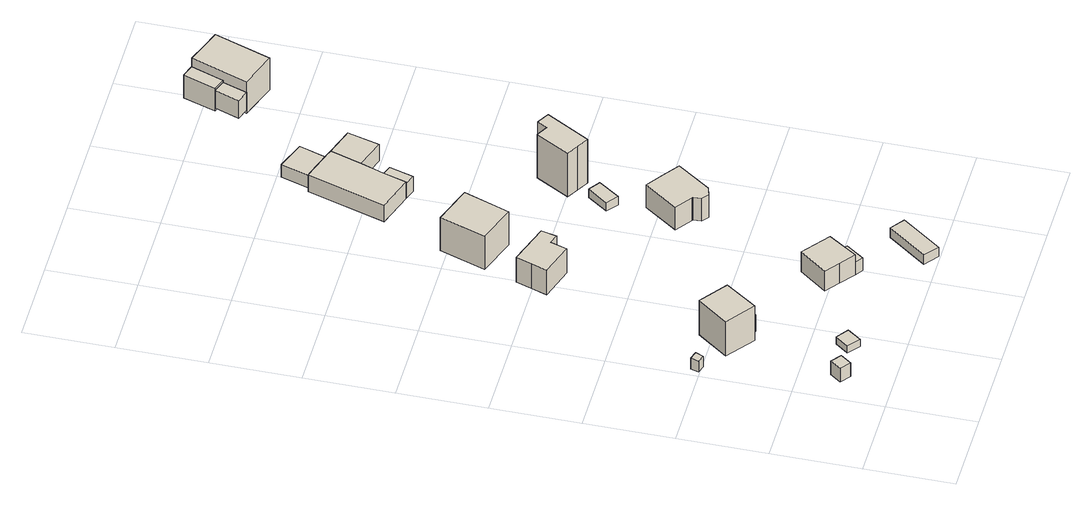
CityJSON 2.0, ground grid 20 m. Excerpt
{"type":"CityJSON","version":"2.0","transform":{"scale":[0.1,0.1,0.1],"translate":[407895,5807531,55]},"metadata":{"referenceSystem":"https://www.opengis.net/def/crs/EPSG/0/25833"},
"CityObjects":{
"building1":{"type":"Building","attributes":{"Gemeindeschluessel":"11000009","BezugspunktDach":"2200","function":"31001_2000","measuredHeight":3.85,"storeysAboveGround":1},"address":[{"country":"Germany","locality":"Berlin","thoroughfareNumber":"2 (3)","thoroughfareName":"Grünstadter Weg"}],"geometry":[{"type":"Solid","lod":"1","boundaries":[[[[0,1,2,3]],[[4,5,6,7]],[[4,7,3,2]],[[5,4,2,1]],[[6,5,1,0]],[[7,6,0,3]]]]}]},
"building2":{"type":"Building","attributes":{"Gemeindeschluessel":"11000009","BezugspunktDach":"2200","function":"51009_1610","measuredHeight":3,"storeysAboveGround":0},"address":[{"country":"Germany","locality":"Berlin"}],"geometry":[{"type":"Solid","lod":"1","boundaries":[[[[8,9,10,11]],[[12,13,14,15]],[[12,15,11,10]],[[13,12,10,9]],[[14,13,9,8]],[[15,14,8,11]]]]}]},
"building3":{"type":"Building","attributes":{"Gemeindeschluessel":"11000009","BezugspunktDach":"2200","function":"31001_2000","measuredHeight":1.97,"storeysAboveGround":1},"address":[{"country":"Germany","locality":"Berlin","thoroughfareNumber":"2 (2)","thoroughfareName":"Grünstadter Weg"}],"geometry":[{"type":"Solid","lod":"1","boundaries":[[[[16,17,18,19]],[[20,21,22,23]],[[20,23,19,18]],[[21,20,18,17]],[[22,21,17,16]],[[23,22,16,19]]]]}]},
"building4":{"type":"Building","attributes":{"Gemeindeschluessel":"11000009","BezugspunktDach":"2200","function":"31001_1010","measuredHeight":10.34,"storeysAboveGround":2},"address":[{"country":"Germany","locality":"Berlin","thoroughfareNumber":"2","thoroughfareName":"Grünstadter Weg"}],"geometry":[{"type":"Solid","lod":"1","boundaries":[[[[24,25,26,27]],[[28,29,30,31]],[[28,31,27,26]],[[29,28,26,25]],[[30,29,25,24]],[[31,30,24,27]]]]}]},
"building5":{"type":"Building","attributes":{"Gemeindeschluessel":"11000009","BezugspunktDach":"2200","function":"51009_1610","measuredHeight":4.63,"storeysAboveGround":0},"address":[{"country":"Germany","locality":"Berlin"}],"geometry":[{"type":"Solid","lod":"1","boundaries":[[[[32,33,34,35]],[[36,37,38,39]],[[36,39,35,34]],[[37,36,34,33]],[[38,37,33,32]],[[39,38,32,35]]]]}]},
"building6":{"type":"Building","attributes":{"Gemeindeschluessel":"11000009","function":"31001_1010"},"address":[{"country":"Germany","locality":"Berlin","thoroughfareNumber":"8","thoroughfareName":"Grünstadter Weg"}],"children":["building6-1","building6-2"]},
"building6-1":{"type":"BuildingPart","attributes":{"BezugspunktDach":"2200","measuredHeight":7.57,"storeysAboveGround":1},"parents":["building6"],"geometry":[{"type":"MultiSurface","lod":"1","boundaries":[[[40,41,42,43,44,45]],[[46,47,48,49,50,51]],[[46,51,45,44]],[[47,46,44,43]],[[48,47,43,42]],[[52,53,54,49,48,42,41]],[[50,49,41,40]],[[51,50,40,45]],[[49,54,53,52]]]}]},
"building6-2":{"type":"BuildingPart","attributes":{"BezugspunktDach":"2200","measuredHeight":3.35,"storeysAboveGround":1},"parents":["building6"],"geometry":[{"type":"Solid","lod":"1","boundaries":[[[[55,56,53,52]],[[54,57,58,49]],[[57,54,53,56]],[[58,57,56,55]],[[49,58,55,52]],[[54,49,52,53]]]]}]},
"building7":{"type":"Building","attributes":{"Gemeindeschluessel":"11000009","BezugspunktDach":"2200","function":"31001_1010","measuredHeight":8.34,"storeysAboveGround":2},"address":[{"country":"Germany","locality":"Berlin","thoroughfareNumber":"75","thoroughfareName":"Am Müggelberg"},{"country":"Germany","locality":"Berlin","thoroughfareNumber":"1","thoroughfareName":"Grünstadter Weg"}],"geometry":[{"type":"Solid","lod":"1","boundaries":[[[[59,60,61,62,63,64,65,66]],[[67,68,69,70,71,72,73,74]],[[67,74,66,65]],[[68,67,65,64]],[[69,68,64,63]],[[70,69,63,62]],[[71,70,62,61]],[[72,71,61,60]],[[73,72,60,59]],[[74,73,59,66]]]]}]},
"building8":{"type":"Building","attributes":{"Gemeindeschluessel":"11000009","BezugspunktDach":"2200","function":"31001_1010","measuredHeight":2.61,"storeysAboveGround":1},"address":[{"country":"Germany","locality":"Berlin","thoroughfareNumber":"12","thoroughfareName":"Grünstadter Weg"}],"geometry":[{"type":"Solid","lod":"1","boundaries":[[[[75,76,77,78]],[[79,80,81,82]],[[79,82,78,77]],[[80,79,77,76]],[[81,80,76,75]],[[82,81,75,78]]]]}]},
"building9":{"type":"Building","attributes":{"Gemeindeschluessel":"11000009","BezugspunktDach":"2200","function":"31001_1010","measuredHeight":9.18,"storeysAboveGround":1},"address":[{"country":"Germany","locality":"Berlin","thoroughfareNumber":"73","thoroughfareName":"Am Müggelberg"}],"geometry":[{"type":"Solid","lod":"1","boundaries":[[[[83,84,85,86]],[[87,88,89,90]],[[87,90,86,85]],[[88,87,85,84]],[[89,88,84,83]],[[90,89,83,86]]]]}]},
"building10":{"type":"Building","attributes":{"Gemeindeschluessel":"11000009","BezugspunktDach":"2200","function":"31001_1010","measuredHeight":8.9,"storeysAboveGround":1},"address":[{"country":"Germany","locality":"Berlin","thoroughfareNumber":"5","thoroughfareName":"Grünstadter Weg"}],"geometry":[{"type":"Solid","lod":"1","boundaries":[[[[91,92,93,94,95,96,97,98,99]],[[100,101,102,103,104,105,106,107,108]],[[100,108,99,98]],[[101,100,98,97]],[[102,101,97,96]],[[103,102,96,95]],[[104,103,95,94]],[[105,104,94,93]],[[106,105,93,92]],[[107,106,92,91]],[[108,107,91,99]]]]}]},
"building11":{"type":"Building","attributes":{"Gemeindeschluessel":"11000009","BezugspunktDach":"2200","function":"31001_2000","measuredHeight":2.35,"storeysAboveGround":1},"address":[{"country":"Germany","locality":"Berlin","thoroughfareNumber":"75 (1)","thoroughfareName":"Am Müggelberg"}],"geometry":[{"type":"Solid","lod":"1","boundaries":[[[[109,110,111,112]],[[113,114,115,116]],[[113,116,112,111]],[[114,113,111,110]],[[115,114,110,109]],[[116,115,109,112]]]]}]},
"building12":{"type":"Building","attributes":{"Gemeindeschluessel":"11000009","function":"31001_1010"},"address":[{"country":"Germany","locality":"Berlin","thoroughfareNumber":"71","thoroughfareName":"Am Müggelberg"}],"children":["building12-1","building12-2","building12-3"]},
"building12-1":{"type":"BuildingPart","attributes":{"BezugspunktDach":"2200","measuredHeight":4.95,"storeysAboveGround":1},"parents":["building12"],"geometry":[{"type":"Solid","lod":"1","boundaries":[[[[117,118,119,120,121,122,123,124]],[[125,126,127,128,129,130,131,132]],[[125,132,124,123]],[[126,125,123,122]],[[127,126,122,121]],[[128,127,121,120]],[[130,129,119,118]],[[131,133,134,130,118,117]],[[132,131,117,124]],[[128,120,119,129]],[[130,134,133,131]]]]}]},
"building12-2":{"type":"BuildingPart","attributes":{"BezugspunktDach":"2200","measuredHeight":4.58,"storeysAboveGround":1},"parents":["building12"],"geometry":[{"type":"MultiSurface","lod":"1","boundaries":[[[135,136,120,119]],[[128,137,138,129]],[[128,129,119,120],[128,120,119,129]],[[137,128,120,136]],[[138,137,136,135]],[[129,138,135,119]]]}]},
"building12-3":{"type":"BuildingPart","attributes":{"BezugspunktDach":"2200","measuredHeight":4.09,"storeysAboveGround":1},"parents":["building12"],"geometry":[{"type":"Solid","lod":"1","boundaries":[[[[139,140,134,133]],[[130,141,142,131]],[[141,130,134,140]],[[142,141,140,139]],[[131,142,139,133]],[[130,131,133,134]]]]}]},
"building13":{"type":"Building","attributes":{"Gemeindeschluessel":"11000009","BezugspunktDach":"2200","function":"31001_1313","measuredHeight":13.21,"storeysAboveGround":1},"address":[{"country":"Germany","locality":"Berlin","thoroughfareNumber":"73 (1)","thoroughfareName":"Am Müggelberg"}],"geometry":[{"type":"Solid","lod":"1","boundaries":[[[[143,144,145,146,147,148,149,150]],[[151,152,153,154,155,156,157,158]],[[151,158,150,149]],[[152,151,149,148]],[[153,152,148,147]],[[154,153,147,146]],[[155,154,146,145]],[[156,155,145,144]],[[157,156,144,143]],[[158,157,143,150]]]]}]},
"building14":{"type":"Building","attributes":{"Gemeindeschluessel":"11000009","BezugspunktDach":"2200","function":"31001_2000","measuredHeight":3.45,"storeysAboveGround":1},"address":[{"country":"Germany","locality":"Berlin","thoroughfareNumber":"71 (1)","thoroughfareName":"Am Müggelberg"}],"geometry":[{"type":"Solid","lod":"1","boundaries":[[[[159,160,161,162]],[[163,164,165,166]],[[163,166,162,161]],[[164,163,161,160]],[[165,164,160,159]],[[166,165,159,162]]]]}]},
"building15":{"type":"Building","attributes":{"Gemeindeschluessel":"11000009","BezugspunktDach":"2200","function":"51009_1610","measuredHeight":6.49,"storeysAboveGround":0},"address":[{"country":"Germany","locality":"Berlin"}],"geometry":[{"type":"Solid","lod":"1","boundaries":[[[[167,168,169,170]],[[171,172,173,174]],[[171,174,170,169]],[[172,171,169,168]],[[173,172,168,167]],[[174,173,167,170]]]]}]},
"building16":{"type":"Building","attributes":{"Gemeindeschluessel":"11000009","function":"31001_1010"},"address":[{"country":"Germany","locality":"Berlin","thoroughfareNumber":"63","thoroughfareName":"Am Müggelberg"}],"children":["building16-1","building16-2"]},
"building16-1":{"type":"BuildingPart","attributes":{"BezugspunktDach":"2200","measuredHeight":11.27,"storeysAboveGround":2},"parents":["building16"],"geometry":[{"type":"MultiSurface","lod":"1","boundaries":[[[175,176,177,178,179]],[[180,181,182,183,184]],[[180,185,186,187,184,179,178]],[[181,180,178,177]],[[182,181,177,176]],[[183,182,176,175]],[[184,183,175,179]],[[187,186,185,180]]]}]},
"building16-2":{"type":"BuildingPart","attributes":{"BezugspunktDach":"2200","measuredHeight":6.4,"storeysAboveGround":2},"parents":["building16"],"geometry":[{"type":"Solid","lod":"1","boundaries":[[[[186,185,188,189]],[[190,180,187,191]],[[190,191,189,188]],[[180,190,188,185]],[[191,187,186,189]],[[187,180,185,186]]]]}]}
},
"vertices":[
[70,92,51],[88,116,51],[66,133,51],[48,109,51],[66,133,13],[88,116,13],[70,92,13],[48,109,13],
[21,395,48],[28,413,48],[9,419,48],[3,401,48],[9,419,18],[28,413,18],[21,395,18],[3,401,18],
[167,95,32],[189,126,32],[163,145,32],[141,116,32],[163,145,12],[189,126,12],[167,95,12],[141,116,12],
[128,311,113],[178,382,113],[118,427,113],[66,358,113],[118,427,17],[178,382,17],[128,311,17],[66,358,17],
[158,316,61],[197,368,61],[178,382,61],[140,329,61],[178,382,15],[197,368,15],[158,316,15],[140,329,15],
[354,184,63],[387,159,63],[431,224,63],[400,248,63],[370,271,63],[322,209,63],[370,271,8],[400,248,8],[431,224,8],[387,159,8],[354,184,8],[322,209,8],[387,159,42],[416,201,42],[416,201,8],
[404,147,42],[434,188,42],[434,188,8],[404,147,8],
[229,738,95],[240,774,95],[240,775,95],[262,768,95],[271,803,95],[177,834,95],[165,798,95],[153,762,95],[165,798,27],[177,834,27],[271,803,27],[262,768,27],[240,775,27],[240,774,27],[229,738,27],[153,762,27],
[481,3,36],[547,93,36],[516,116,36],[450,28,36],[516,116,10],[547,93,10],[481,3,10],[450,28,10],
[282,875,123],[319,979,123],[231,1009,123],[195,906,123],[231,1009,31],[319,979,31],[282,875,31],[195,906,31],
[468,528,74],[470,527,74],[471,508,74],[485,497,74],[506,503,74],[559,578,74],[522,605,74],[485,631,74],[431,555,74],[485,631,11],[522,605,11],[559,578,11],[506,503,11],[485,497,11],[471,508,11],[470,527,11],[468,528,11],[431,555,11],
[474,688,39],[507,735,39],[482,753,39],[449,707,39],[482,753,16],[507,735,16],[474,688,16],[449,707,16],
[363,1115,85],[380,1169,85],[397,1219,85],[420,1290,85],[407,1295,85],[343,1316,85],[336,1318,85],[282,1142,85],[336,1318,39],[343,1316,39],[407,1295,39],[420,1290,39],[397,1219,39],[380,1169,39],[363,1115,39],[282,1142,39],[363,1115,80],[380,1169,80],
[464,1197,85],[484,1269,85],[484,1269,39],[464,1197,39],
[389,1106,80],[405,1160,80],[405,1160,39],[389,1106,39],
[495,780,141],[521,765,141],[577,863,141],[551,878,141],[550,879,141],[537,856,141],[512,870,141],[469,795,141],[512,870,20],[537,856,20],[550,879,20],[551,878,20],[577,863,20],[521,765,20],[495,780,20],[469,795,20],
[407,1295,77],[428,1358,77],[364,1382,77],[343,1316,77],[364,1382,42],[428,1358,42],[407,1295,42],[343,1316,42],
[550,1502,91],[569,1557,91],[541,1567,91],[521,1512,91],[541,1567,42],[569,1557,42],[550,1502,42],[521,1512,42],
[633,1473,121],[678,1600,121],[636,1615,121],[595,1630,121],[550,1502,121],[595,1630,33],[636,1615,33],[678,1600,33],[633,1473,33],[550,1502,33],[595,1630,97],[569,1557,97],[569,1557,33],
[566,1640,97],[541,1567,97],[566,1640,33],[541,1567,33]
]}
